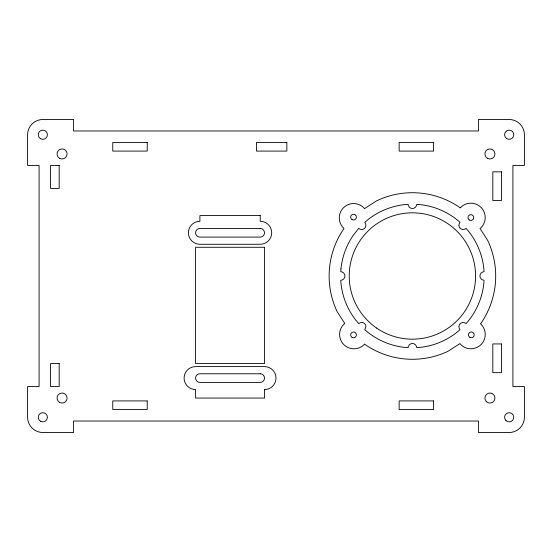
<?xml version="1.0" encoding="UTF-8"?>
<svg xmlns="http://www.w3.org/2000/svg" width="552" height="552" viewBox="0 0 552 552"><rect width="100%" height="100%" fill="white"/><g stroke="black" fill="none" stroke-linecap="round" stroke-linejoin="round"><path stroke-width="0.83" d="M264.512 389.574L264.512 398.047L195.594 398.047L195.594 389.574A11.488 11.488 0 0 1 184.106 378.086A11.488 11.488 0 0 1 195.594 366.604L264.512 366.604A11.488 11.488 0 0 1 276 378.086A11.488 11.488 0 0 1 264.512 389.574M340.97 268.845L340.777 271.708L341.764 271.839A4.306 4.306 0 0 1 341.764 280.161L340.777 280.292L340.894 282.355A71.794 71.794 0 0 0 355.433 319.684L358.724 323.644L360.277 322.672L362.498 322.534A4.306 4.306 0 0 1 365.948 326.487L364.768 329.703L368.087 332.476A71.794 71.794 0 0 0 405.244 347.436L408.114 347.629L408.245 346.642A4.306 4.306 0 0 1 416.567 346.642L416.698 347.629L418.761 347.512A71.794 71.794 0 0 0 456.083 332.973L460.03 329.696L459.43 328.909A4.306 4.306 0 0 1 465.315 323.023L466.109 323.638L468.883 320.319A71.794 71.794 0 0 0 483.842 283.155L484.049 280.306A4.306 4.306 0 0 1 483.159 271.812L484.035 271.722L483.918 269.645A71.794 71.794 0 0 0 469.379 232.316L466.102 228.369L465.315 228.976A4.306 4.306 0 0 1 459.43 223.091L460.037 222.297L456.725 219.523A71.794 71.794 0 0 0 419.561 204.564L416.691 204.371L416.581 205.303A4.306 4.306 0 0 1 408.259 205.406L408.107 204.371L406.051 204.488A71.794 71.794 0 0 0 368.722 219.027L364.768 222.311L365.569 223.463L365.935 225.665A4.306 4.306 0 0 1 362.353 229.494L360.132 229.273L358.717 228.349L353.252 235.311A71.794 71.794 0 0 0 340.97 268.845M460.706 207.393L460.278 207.952L459.816 207.538A83.276 83.276 0 0 0 376.823 200.707L364.472 208.663L363.285 207.262A14.359 14.359 0 0 0 342.999 208.249A14.359 14.359 0 0 0 343.993 228.528A83.276 83.276 0 0 0 337.113 311.583L344.807 323.527L343.799 324.3A14.359 14.359 0 0 0 343.799 344.607A14.359 14.359 0 0 0 364.106 344.607L364.534 344.048L364.989 344.462A83.276 83.276 0 0 0 447.989 351.293L459.968 343.572L460.734 344.572A14.359 14.359 0 0 0 481.04 344.572A14.359 14.359 0 0 0 481.04 324.265L480.481 323.838L480.868 323.417A83.276 83.276 0 0 0 487.699 240.417L480.005 228.473L481.013 227.7A14.359 14.359 0 0 0 481.013 207.393A14.359 14.359 0 0 0 460.706 207.393M73.547 119.494L42.821 119.494A15.221 15.221 0 0 0 27.6 134.716L27.6 165.441L39.088 165.441L39.088 386.559L27.6 386.559L27.6 417.284A15.221 15.221 0 0 0 42.821 432.506L73.547 432.506L73.547 421.017L478.453 421.017L478.453 432.506L509.179 432.506A15.221 15.221 0 0 0 524.4 417.284L524.4 386.559L512.911 386.559L512.911 165.441L524.4 165.441L524.4 134.716A15.221 15.221 0 0 0 509.179 119.494L478.453 119.494L478.453 130.983L73.547 130.983L73.547 119.494M147.218 142.464L112.76 142.464L112.76 151.082L147.218 151.082L147.218 142.464M286.847 142.464L256.445 142.464L256.445 151.082L286.847 151.082L286.847 142.464M433.603 142.464L399.144 142.464L399.144 151.082L433.603 151.082L433.603 142.464M59.188 165.441L50.57 165.441L50.57 188.411L59.188 188.411L59.188 165.441M501.43 171.831L492.812 171.831L492.812 200.548L501.43 200.548L501.43 171.831M260.206 215.549L199.9 215.549L199.9 221.297A11.488 11.488 0 0 0 188.411 232.778A11.488 11.488 0 0 0 199.9 244.267L260.206 244.267A11.488 11.488 0 0 0 271.694 232.778A11.488 11.488 0 0 0 260.206 221.297L260.206 215.549M260.206 228.473L199.9 228.473A4.306 4.306 0 0 0 195.594 232.778A4.306 4.306 0 0 0 199.9 237.091L260.206 237.091A4.306 4.306 0 0 0 264.512 232.778A4.306 4.306 0 0 0 260.206 228.473M264.512 247.282L195.594 247.282L195.594 363.589L264.512 363.589L264.512 247.282M501.43 343.924L492.812 343.924L492.812 372.641L501.43 372.641L501.43 343.924M59.188 363.589L50.57 363.589L50.57 386.559L59.188 386.559L59.188 363.589M260.206 373.78L199.9 373.78A4.306 4.306 0 0 0 195.594 378.086A4.306 4.306 0 0 0 199.9 382.398L260.206 382.398A4.306 4.306 0 0 0 264.512 378.086A4.306 4.306 0 0 0 260.206 373.78M147.218 400.918L112.76 400.918L112.76 409.536L147.218 409.536L147.218 400.918M433.603 400.918L399.144 400.918L399.144 409.536L433.603 409.536L433.603 400.918M352.079 337.375A2.87 2.87 0 0 0 356.392 334.885A2.87 2.87 0 0 0 352.079 332.401A2.87 2.87 0 0 0 352.079 337.375M469.89 337.341A2.87 2.87 0 0 0 474.196 334.85A2.87 2.87 0 0 0 469.89 332.366A2.87 2.87 0 0 0 469.89 337.341M352.079 219.599A2.87 2.87 0 0 0 356.392 217.115A2.87 2.87 0 0 0 352.079 214.624A2.87 2.87 0 0 0 352.079 219.599M469.421 220.034A2.87 2.87 0 0 0 473.726 217.55A2.87 2.87 0 0 0 469.421 215.059A2.87 2.87 0 0 0 469.421 220.034M376.623 328.067A63.176 63.176 0 0 0 475.389 280.954A63.176 63.176 0 0 0 385.206 218.978A63.176 63.176 0 0 0 376.623 328.067M506.612 138.524A4.595 4.595 0 0 0 513.76 135.033A4.595 4.595 0 0 0 507.171 130.582A4.595 4.595 0 0 0 506.612 138.524M505.929 420.534A4.595 4.595 0 0 0 513.615 418.478A4.595 4.595 0 0 0 507.992 412.848A4.595 4.595 0 0 0 505.929 420.534M40.524 138.69A4.595 4.595 0 0 0 47.417 134.716A4.595 4.595 0 0 0 40.524 130.734A4.595 4.595 0 0 0 40.524 138.69M40.524 421.266A4.595 4.595 0 0 0 47.417 417.284A4.595 4.595 0 0 0 40.524 413.31A4.595 4.595 0 0 0 40.524 421.266M59.547 158.307A5.023 5.023 0 0 0 67.089 153.953A5.023 5.023 0 0 0 59.547 149.599A5.023 5.023 0 0 0 59.547 158.307M487.43 158.307A5.023 5.023 0 0 0 494.965 153.953A5.023 5.023 0 0 0 487.43 149.599A5.023 5.023 0 0 0 487.43 158.307M59.547 402.401A5.023 5.023 0 0 0 67.089 398.047A5.023 5.023 0 0 0 59.547 393.693A5.023 5.023 0 0 0 59.547 402.401M486.388 401.601A5.023 5.023 0 0 0 494.792 399.344A5.023 5.023 0 0 0 488.637 393.19A5.023 5.023 0 0 0 486.388 401.601"/></g></svg>
